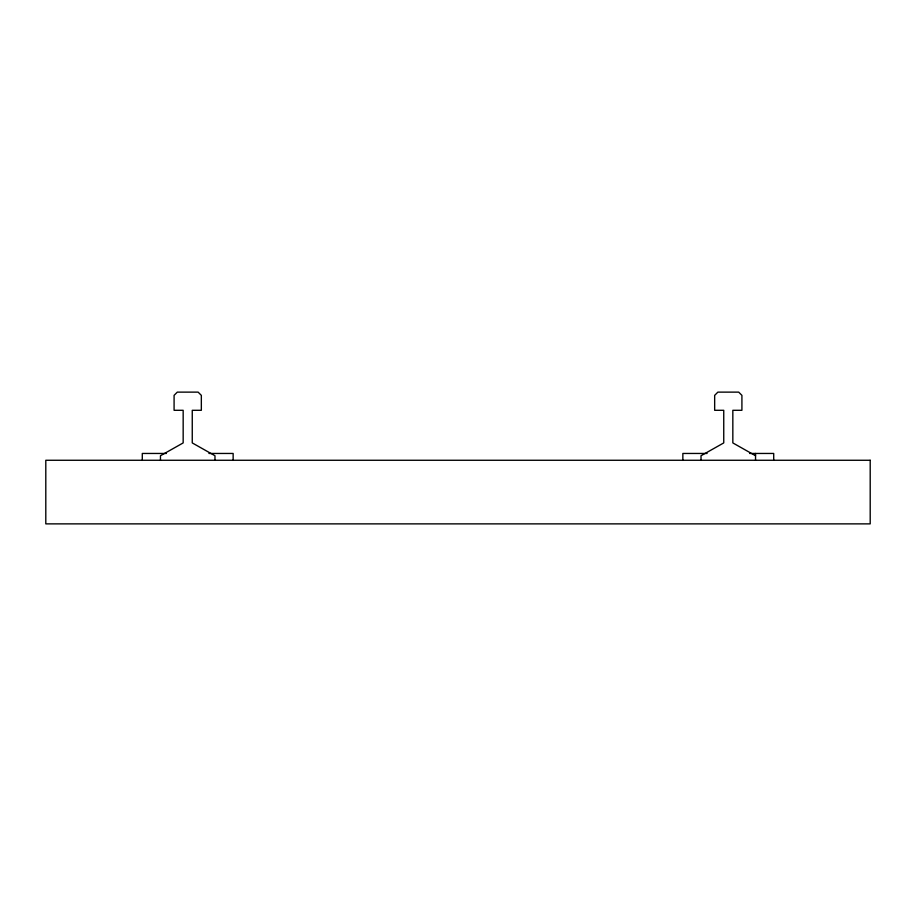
<?xml version="1.0" encoding="UTF-8"?>
<svg xmlns="http://www.w3.org/2000/svg" width="916" height="916" viewBox="0 0 916 916"><rect width="100%" height="100%" fill="white"/><g stroke="black" fill="none" stroke-linecap="round" stroke-linejoin="round"><path stroke-width="1.37" d="M166.414 453.454L142.289 453.454L142.289 460.267M208.917 453.454L233.145 453.454L233.145 460.267M707.083 453.454L682.855 453.454L682.855 460.267M749.586 453.454L773.711 453.454L773.711 460.267M755.54 455.733L732.834 442.92L732.834 410.299L741.914 410.299L741.914 395.357L738.697 392.128L717.881 392.128L714.663 395.357L714.663 410.299L723.743 410.299L723.743 442.92L701.026 455.733L701.026 460.267M755.54 453.454L755.54 460.267M214.974 460.267L214.974 455.733L192.257 442.92L192.257 410.299L201.337 410.299L201.337 395.357L198.119 392.128L177.303 392.128L174.086 395.357L174.086 410.299L183.166 410.299L183.166 442.92L160.46 455.733L160.46 460.267M870.2 460.267L45.8 460.267L45.8 523.872L870.2 523.872L870.2 460.267"/></g></svg>
